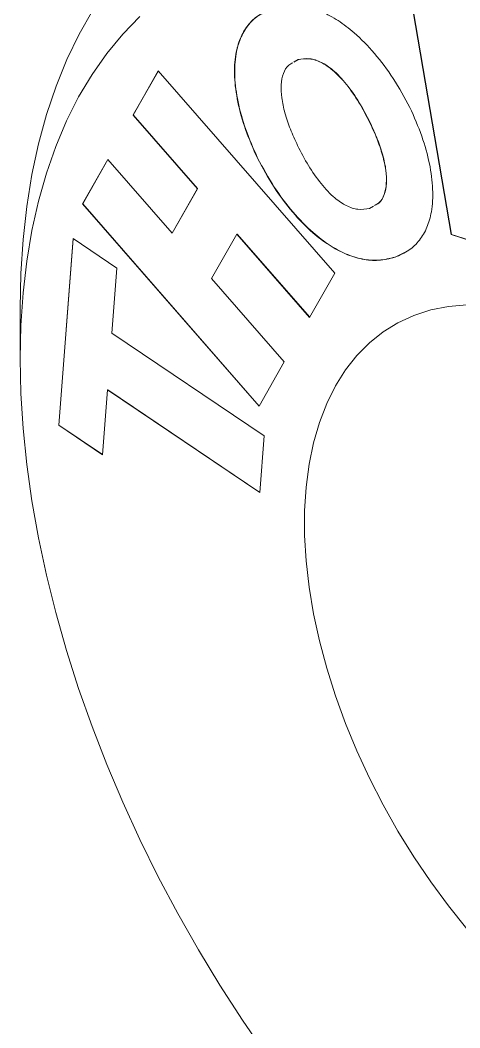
# Model space of a CAD drawing. Header units: inches. Extents: x 0.1 to 10.9, y 0.1 to 8.4.
# Drawn here: x 8.7619 to 8.8187, y 6.925 to 7.0554 of the extents above; entities that cross this region are included whole.
import ezdxf

# ---------------------------------------------------------------- set-up
doc = ezdxf.new("R2010")
doc.units = ezdxf.units.IN
doc.header["$MEASUREMENT"] = 0

msp = doc.modelspace()

# ---------------------------------------------------------------- linework, layer by layer
at = {"color": 7, "linetype": 'Continuous', "lineweight": 18}
for p, q in [((8.8121728504, 7.0594756324), (8.817625016, 7.0276148484)), ((8.8122057536, 7.059464969), (8.8176533003, 7.0276311765)), ((8.7977804962, 7.0502229605), (8.7972699102, 7.0499218888)), ((8.7978087805, 7.0502392887), (8.7972981945, 7.0499382169)), ((8.7978087805, 7.0502392887), (8.7977804962, 7.0502229605)), ((8.7764741807, 7.0430773539), (8.7797316447, 7.0488108777)), ((8.7765024649, 7.0430936821), (8.7797431497, 7.0487976725)), ((8.8025542286, 7.0226155198), (8.7797316447, 7.0488108777)), ((8.7765024649, 7.0430936821), (8.7764741807, 7.0430773539)), ((8.7847851323, 7.0335381907), (8.7764741807, 7.0430773539)), ((8.7848134166, 7.0335545189), (8.7765024649, 7.0430936821)), ((8.8071212901, 7.0421044376), (8.8070930059, 7.0420881094)), ((8.7699472948, 7.0315892592), (8.7732047589, 7.037322783)), ((8.7699755791, 7.0316055874), (8.7732162639, 7.0373095777)), ((8.7732047589, 7.037322783), (8.7815157105, 7.0277836198)), ((8.7925767651, 7.0374931858), (8.7925484809, 7.0374768576)), ((8.7815157105, 7.0277836198), (8.7847851323, 7.0335381907)), ((8.7815439948, 7.027799948), (8.7848134166, 7.0335545189)), ((8.7848134166, 7.0335545189), (8.7847851323, 7.0335381907)), ((8.7699755791, 7.0316055874), (8.7699472948, 7.0315892592)), ((8.7927698787, 7.0053939013), (8.7699472948, 7.0315892592)), ((8.7927866579, 7.0054234347), (8.7699755791, 7.0316055874)), ((8.8070624317, 7.0310036361), (8.807573017, 7.0313047194)), ((8.7668510913, 7.0029586604), (8.7687070369, 7.0270941337)), ((8.7668793756, 7.0029749885), (8.768732731, 7.0270767781)), ((8.7687070369, 7.0270941337), (8.7743908148, 7.023254914)), ((8.7815439948, 7.027799948), (8.7815157105, 7.0277836198)), ((8.7866291834, 7.0219144661), (8.7898986052, 7.027669037)), ((8.7899268895, 7.0276853651), (8.7898986052, 7.027669037)), ((8.7992967646, 7.016881996), (8.7898986052, 7.027669037)), ((8.7993135438, 7.0169115294), (8.7899268895, 7.0276853651)), ((8.8176533003, 7.0276311765), (8.817625016, 7.0276148484)), ((8.817625016, 7.0276148484), (8.824128778, 7.0255070885)), ((8.8176533003, 7.0276311765), (8.8241241591, 7.0255340801)), ((8.8103464313, 7.0246978656), (8.810318147, 7.0246815374)), ((8.8115627153, 7.0253075311), (8.8103464313, 7.0246978656)), ((8.7743908148, 7.023254914), (8.7737448706, 7.0148547917)), ((8.7866291834, 7.0219144661), (8.7960273428, 7.0111274251)), ((8.7992967646, 7.016881996), (8.8025542286, 7.0226155198)), ((8.7618680038, 7.0180524883), (8.7618680038, 7.0115212234)), ((8.7737448706, 7.0148547917), (8.7934254226, 7.0015611752)), ((8.7927698787, 7.0053939013), (8.7960273428, 7.0111274251)), ((8.7731808135, 7.0075195629), (8.7725348692, 6.9991194407)), ((8.7732090977, 7.0075358911), (8.7731808135, 7.0075195629)), ((8.7928613655, 6.9942259465), (8.7731808135, 7.0075195629)), ((8.7928639557, 6.9942596302), (8.7732090977, 7.0075358911)), ((8.7668793756, 7.0029749885), (8.7668510913, 7.0029586604)), ((8.7725348692, 6.9991194407), (8.7668510913, 7.0029586604)), ((8.7725374594, 6.9991531244), (8.7668793756, 7.0029749885)), ((8.7928613655, 6.9942259465), (8.7934254226, 7.0015611752))]:
    msp.add_line(p, q, dxfattribs=at)
at = {"color": 7, "linetype": 'Continuous', "lineweight": 18, "flags": 128}
for points in [[(8.7618680038, 7.0180524883), (8.7619637897, 7.0225733744), (8.7622509236, 7.0269731098), (8.7627287349, 7.0312414186), (8.7633961078, 7.0353683321), (8.7642514834, 7.0393442116), (8.765292864, 7.0431597712), (8.7665178175, 7.0468060997), (8.7679234829, 7.0502746807), (8.7695065772, 7.0535574132), (8.771263403, 7.0566466304)], [(8.7618680038, 7.0115212234), (8.7619629346, 7.0158621506), (8.7622474912, 7.0200826807), (8.762720966, 7.0241723208), (8.763382182, 7.0281209035), (8.7642294951, 7.0319186119), (8.765260799, 7.0355560044), (8.7664735295, 7.0390240378), (8.7678646717, 7.04231409), (8.769430767, 7.0454179814), (8.7711679217, 7.0483279954), (8.7730718171, 7.051036897), (8.7751377198, 7.0535379517), (8.7773604936, 7.0558249413)], [(8.8196454107, 6.9377931226), (8.8172518039, 6.9407707468), (8.8149604276, 6.9438782775), (8.8127824454, 6.947100575), (8.8107284681, 6.9504219407), (8.8088085024, 6.9538261932), (8.8070319023, 6.9572967474), (8.8054073231, 6.960816695), (8.8039426798, 6.9643688872), (8.8026451077, 6.9679360182), (8.8015209287, 6.9715007091), (8.8005756195, 6.9750455932), (8.7998137856, 6.9785534001), (8.7992391387, 6.9820070403), (8.7988544783, 6.9853896878), (8.7986616784, 6.9886848628), (8.7986616784, 6.9918765115), (8.7988544783, 6.9949490845), (8.7992391387, 6.9978876126), (8.7998137856, 7.0006777795), (8.8005756195, 7.0033059918), (8.8015209287, 7.0057594451), (8.8026451077, 7.0080261866), (8.8039426798, 7.0100951727), (8.8054073231, 7.0119563237), (8.8070319023, 7.0136005721), (8.8088085024, 7.0150199075), (8.8107284681, 7.0162074148), (8.8127824454, 7.0171573088), (8.8149604276, 7.0178649615), (8.8172518039, 7.0183269255), (8.8196454107, 7.01854095)], [(8.7936564724, 6.9215682351), (8.7906211585, 6.9259754706), (8.7877042215, 6.9304857815), (8.7849129133, 6.9350879545), (8.7822541736, 6.9397705477), (8.7797346124, 6.9445219196), (8.7773604936, 6.9493302575), (8.7751377198, 6.9541836071), (8.7730718171, 6.9590699022), (8.7711679217, 6.9639769947), (8.769430767, 6.9688926848), (8.7678646717, 6.9738047514), (8.7664735295, 6.9787009822), (8.765260799, 6.9835692044), (8.7642294951, 6.988397315), (8.763382182, 6.9931733104), (8.762720966, 6.9978853167), (8.7622474912, 7.0025216192), (8.7619629346, 7.0070706914), (8.7618680038, 7.0115212234)]]:
    msp.add_lwpolyline(points, dxfattribs=at)
at = {"color": 7, "linetype": 'Continuous', "lineweight": 18}
for points, knots in [([(8.792548480868547, 7.037476857645577), (8.792005970900702, 7.038718204679853), (8.790946883904956, 7.041141560155577), (8.789952004892443, 7.044738570448303), (8.789500799011721, 7.048072598854665), (8.789653622910281, 7.050842243654492), (8.790278291905732, 7.053038461689235), (8.791263976022895, 7.054722547050671), (8.79265582376039, 7.05606333287882), (8.793855378937026, 7.056572952102859), (8.794478485587334, 7.056837672837518)], [0, 0, 0, 0, 0.1454986243573876, 0.2840421560700876, 0.4175573421321275, 0.5489654657490798, 0.6534571701812998, 0.7616111198377996, 0.876169350538174, 1, 1, 1, 1]), ([(8.794478485587334, 7.056837672837518), (8.795161695375352, 7.057015655943117), (8.79647619746437, 7.057358097120366), (8.798652069057217, 7.05719483023549), (8.800826813610271, 7.056529901573185), (8.802986775398793, 7.055367440461555), (8.805316556602877, 7.053597108653327), (8.807760462151872, 7.051086436530534), (8.81022638120474, 7.047801496081149), (8.811583075208, 7.045334995261088), (8.812278736656111, 7.044070266790163)], [0, 0, 0, 0, 0.125963433827342, 0.2423548371363998, 0.3522105602727938, 0.4584237028735493, 0.5635667287063368, 0.7029887841008736, 0.8477038653803443, 0.9999999999999999, 0.9999999999999999, 0.9999999999999999, 0.9999999999999999]), ([(8.792576765139795, 7.037493185807813), (8.792034248736341, 7.038734543813305), (8.790975149177008, 7.041157920707019), (8.78998035986167, 7.044754778086928), (8.789528830173008, 7.04808935851051), (8.789682756453304, 7.050857124005893), (8.790304082940967, 7.053059040238945), (8.791302249721518, 7.05472184556278), (8.79228524391656, 7.055768692684869), (8.793004939732976, 7.056105421606136), (8.79315960553322, 7.056177786134158)], [0, 0, 0, 0, 0.160324221624608, 0.3129846607254197, 0.4601043903792377, 0.6049023582437939, 0.7200412556272844, 0.839215563088185, 0.9654467164674525, 1, 1, 1, 1]), ([(8.807093005856666, 7.04208810942036), (8.806641439690488, 7.042968854646067), (8.805754556156284, 7.044698653061031), (8.804123020901297, 7.047042958331944), (8.802431936944227, 7.048841479231994), (8.800770580817652, 7.049968367700108), (8.799185363808546, 7.050487033339349), (8.7982670578546, 7.05031441945557), (8.797780496210375, 7.050222960509076)], [0, 0, 0, 0, 0.1943389941804921, 0.381685048397298, 0.559485809943348, 0.6963399801806724, 0.8391066529687242, 1, 1, 1, 1]), ([(8.807121290127915, 7.042104437582597), (8.806669723961736, 7.042985182808302), (8.805782840427531, 7.044714981223267), (8.804151305172544, 7.04705928649418), (8.802460221215474, 7.048857807394231), (8.8007988650889, 7.049984695862345), (8.799213648079794, 7.050503361501585), (8.798295342125849, 7.050330747617807), (8.797808780481622, 7.050239288671312)], [0, 0, 0, 0, 0.1943389941804921, 0.381685048397298, 0.559485809943348, 0.6963399801806724, 0.8391066529687242, 1, 1, 1, 1]), ([(8.797136832439191, 7.049843418253123), (8.796953242403776, 7.049751973120336), (8.796407066274204, 7.049479925955138), (8.795854315240076, 7.048506550504759), (8.795554194276443, 7.04704036089758), (8.795652366451634, 7.045276129464535), (8.796082328676414, 7.043320426040514), (8.796785439864616, 7.041232917279831), (8.797425703927164, 7.039842267610412), (8.797749633377236, 7.039138694805054)], [0, 0, 0, 0, 0.0757658862986327, 0.2254017677940613, 0.3682135080269589, 0.5125044776422614, 0.6694868038312809, 0.8327831216226284, 1, 1, 1, 1]), ([(8.812278736656111, 7.044070266790163), (8.812820480966316, 7.042826596248696), (8.813878160796317, 7.040398503840342), (8.814869826657654, 7.036795808207563), (8.81531725223882, 7.033457013867094), (8.815160339837972, 7.030683920419476), (8.814531538481448, 7.028485150759325), (8.813541736260992, 7.026799175217793), (8.812145482827368, 7.025456893261111), (8.810942836772378, 7.024946599179243), (8.8103181470388, 7.024681537424184)], [0, 0, 0, 0, 0.1454280446978006, 0.2839278727918885, 0.4174273083973957, 0.5488467142304502, 0.6533626998494497, 0.7615493306250078, 0.876141708938162, 1, 1, 1, 1]), ([(8.8077060933886, 7.031383192233428), (8.80788971096318, 7.031474652119394), (8.80843592689212, 7.031746722190503), (8.808988665370864, 7.032720206007536), (8.809288687024333, 7.034186521264222), (8.809190385974661, 7.035950841316116), (8.808760315081292, 7.037906568190943), (8.808057155350518, 7.039994010036278), (8.807416915024813, 7.041384589899954), (8.807093005856666, 7.04208810942036)], [0, 0, 0, 0, 0.0757768090471019, 0.2254168765706945, 0.3682304727627914, 0.5125228037907025, 0.6695050240174822, 0.8327966101958044, 1, 1, 1, 1]), ([(8.807734377659846, 7.031399520395665), (8.807917995234428, 7.031490980281631), (8.808464211163367, 7.031763050352739), (8.80901694964211, 7.032736534169772), (8.809316971295582, 7.034202849426459), (8.809218670245908, 7.035967169478351), (8.808788599352539, 7.037922896353179), (8.808085439621767, 7.040010338198514), (8.80744519929606, 7.04140091806219), (8.807121290127915, 7.042104437582597)], [0, 0, 0, 0, 0.0757768090471019, 0.2254168765706945, 0.3682304727627914, 0.5125228037907025, 0.6695050240174822, 0.8327966101958044, 1, 1, 1, 1]), ([(8.797749633377236, 7.039138694805054), (8.79820118605335, 7.038258007527814), (8.799088080330835, 7.036528250297355), (8.800719723782255, 7.034183997428279), (8.802410915712858, 7.032385436460841), (8.804072349604143, 7.031258436010713), (8.805657598168436, 7.030739622376156), (8.806575893427706, 7.030912199828088), (8.807062431680613, 7.031003636140218)], [0, 0, 0, 0, 0.194325649403769, 0.381674864400495, 0.5594881704966019, 0.6963511211547052, 0.8391184169589881, 1, 1, 1, 1]), ([(8.8103181470388, 7.024681537424184), (8.809634244344583, 7.0245077390826), (8.808318336337988, 7.024173330940688), (8.806142733977726, 7.024346353003356), (8.803969742508071, 7.025018560605807), (8.801812918772423, 7.026185868762322), (8.799487881160674, 7.027959028750691), (8.797050460404801, 7.030469780576626), (8.794592576037084, 7.033751708060372), (8.793241299958263, 7.036214267339414), (8.792548480868547, 7.037476857645577)], [0, 0, 0, 0, 0.1259807134101326, 0.2424014861390758, 0.3522891366957887, 0.458528161504986, 0.5636844549101874, 0.7030987023737882, 0.8477743445769669, 1, 1, 1, 1]), ([(8.810346431310048, 7.02469786558642), (8.80966252861583, 7.024524067244837), (8.808346620609235, 7.024189659102925), (8.806171018248975, 7.024362681165592), (8.803998026779318, 7.025034888768044), (8.80184120304367, 7.026202196924559), (8.799516165431921, 7.027975356912927), (8.797078744676048, 7.030486108738861), (8.794620860308333, 7.033768036222608), (8.793269584229508, 7.03623059550165), (8.792576765139795, 7.037493185807813)], [0, 0, 0, 0, 0.1259807134101326, 0.2424014861390758, 0.3522891366957887, 0.458528161504986, 0.5636844549101874, 0.7030987023737882, 0.8477743445769669, 1, 1, 1, 1])]:
    msp.add_open_spline(points, degree=3, knots=knots, dxfattribs=at)

doc.saveas('drawing.dxf')
